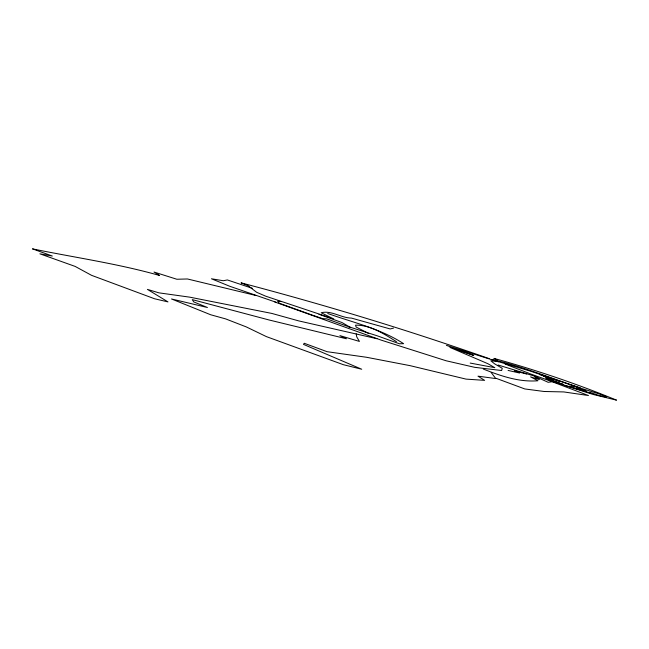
<?xml version="1.0" encoding="UTF-8"?>
<svg xmlns="http://www.w3.org/2000/svg" width="649" height="649" viewBox="0 0 649 649"><rect width="100%" height="100%" fill="white"/><g stroke="black" fill="none" stroke-linecap="round" stroke-linejoin="round"><path stroke-width="0.97" d="M393.489 328.118L390.195 328.954L351.458 318.091C341.163 317.986 331.558 310.149 321.166 312.745L333.764 318.943L265.701 296.187L256.655 292.293L248.088 285.714L241.047 282.834C324.743 304.827 407.515 329.96 489.159 358.629M575.055 387.023L569.303 386.09M281.439 301.55L277.585 301.177L279.476 303.286L312.656 315.244L322.804 318.659L326.674 318.854L350.282 327.323L341.958 322.529L318.943 314.286M496.615 361.42L490.782 360.747L494.611 363.838L502.253 368.299L501.62 370.506L474.711 367.334L446.123 360.771L381.231 340.141L274.787 301.98M491.942 359.432C522.072 366.247 550.92 378.253 580.271 387.859M470.201 363.075L494.814 367.675L487.918 363.724L449.944 347.426L473.746 355.433L446.382 345.317L498.367 361.809M508.094 370.425L519.662 373.045L514.6 370.871L526.68 374.051M376.955 338.721L298.621 320.874L271.785 313.418L189.759 297.161L158.916 292.845L147.412 289.381L167.977 301.899L154.592 298.775L91.55 275.33L75.146 266.414L39.881 253.824L52.318 256.039L32.45 248.851C74.846 257.564 117.915 263.656 159.573 275.484L154.024 272.036L176.836 279.248L187.447 278.973L256.087 295.53M498.132 365.014L534.419 376.096L548.178 382.31L552.21 381.742L588.456 395.533L563.786 391.931L544.138 391.493L524.798 388.946L496.185 378.343M582.388 389.822L586.088 391.006L581.658 389.457M327.737 313.491C353.259 322.626 380.639 328.694 403.621 343.686L399.435 343.767L377.345 335.849L348.537 326.698M564.565 385.36L593.218 394.487L616.55 400.149C576.75 383.754 535.53 369.857 493.913 358.378L497.337 360.244M497.783 361.485L530.095 371.017L580.255 388.07L598.694 393.724L606.417 396.815C600.69 396.815 594.865 393.675 589.211 392.304L590.549 393.034L549.589 380.76L529.414 373.54M252.396 288.326L227.377 279.954L223.313 280.733L211.444 278.778L229.722 286.258L276.271 302.329M540.041 374.733L559.333 381.45M576.117 387.68L585.349 390.86M544.657 376.517L553.402 379.592L543.602 376.096M548.859 379.722L553.346 381.304M545.728 378.213L563.21 384.411L546.815 378.651M528.708 373.175L505.092 364.057M483.302 369.062C500.647 375.901 519.038 382.366 537.98 380.752L530.566 376.882L539.4 379.608L534.5 376.55M368.656 333.481L356.106 327.023L355.538 325.157C370.652 324.938 384.094 334.016 396.458 341.666M491.171 372.502L495.812 378.578L477.997 376.169L484.625 380.355L466.039 379.113L410.176 365.679L366.507 357.266L327.088 351.693L304.235 343.272L303.472 344.376L361.728 369.24L343.329 364.681L266.382 336.612L246.304 326.918L225.649 318.902L210.674 314.757L171.506 298.97L207.429 307.504L193.735 301.907L192.25 299.611L269.197 320.014L346.42 338.77L339.914 335.622L359.432 341.431L356.723 336.831L356.196 333.764"/></g></svg>
